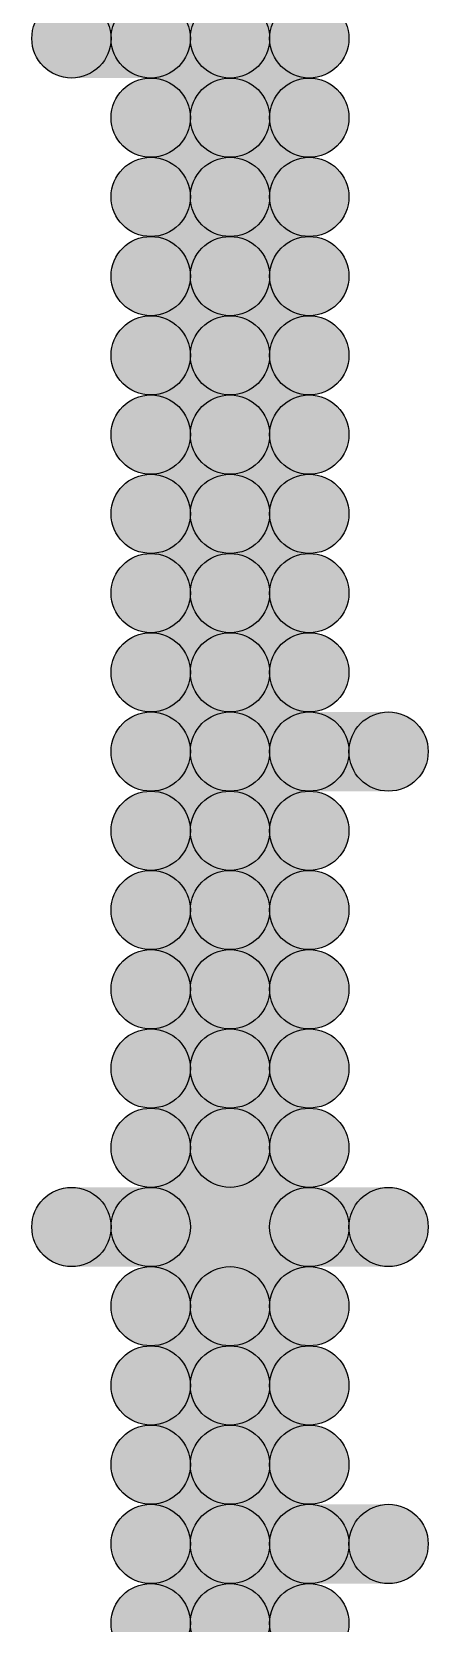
# Model space of a CAD drawing. Header units: millimetres. Extents: x 0 to 137, y 0 to 37.
# Drawn here: x 130.442 to 130.569, y 7.493 to 8.003 of the extents above; entities that cross this region are included whole.
import ezdxf

# ---------------------------------------------------------------- set-up
doc = ezdxf.new("R2010")
doc.units = ezdxf.units.MM
doc.layers.add('TopLayer', color=1, linetype='Continuous')
doc.layers.add('TopSolder', color=216, linetype='Continuous')

msp = doc.modelspace()

# ---------------------------------------------------------------- hatches: boundary and pattern name
at = {"layer": 'TopLayer'}
h = msp.add_hatch(color=1, dxfattribs=at)
edge = h.paths.add_edge_path()
edge.add_arc((130.4798, 8.001), 0.0127, 0, 360)
for points in [[(130.4798, 7.9883), (130.4798, 8.0137), (130.5306, 8.0137), (130.5306, 7.9883)], [(130.5052, 7.9629), (130.5052, 7.9883), (130.5306, 7.9883), (130.5306, 7.9629)], [(130.5052, 7.9375), (130.5052, 7.9629), (130.5306, 7.9629), (130.5306, 7.9375)], [(130.5052, 7.9121), (130.5052, 7.9375), (130.5306, 7.9375), (130.5306, 7.9121)], [(130.5052, 7.8867), (130.5052, 7.9121), (130.5306, 7.9121), (130.5306, 7.8867)], [(130.5052, 7.8613), (130.5052, 7.8867), (130.5306, 7.8867), (130.5306, 7.8613)], [(130.5052, 7.8359), (130.5052, 7.8613), (130.5306, 7.8613), (130.5306, 7.8359)], [(130.5052, 7.8105), (130.5052, 7.8359), (130.5306, 7.8359), (130.5306, 7.8105)], [(130.5052, 7.7851), (130.5052, 7.8105), (130.5306, 7.8105), (130.5306, 7.7851)], [(130.5052, 7.7597), (130.5052, 7.7851), (130.556, 7.7851), (130.556, 7.7597)], [(130.5052, 7.7343), (130.5052, 7.7597), (130.5306, 7.7597), (130.5306, 7.7343)], [(130.5052, 7.7089), (130.5052, 7.7343), (130.5306, 7.7343), (130.5306, 7.7089)], [(130.5052, 7.6835), (130.5052, 7.7089), (130.5306, 7.7089), (130.5306, 7.6835)], [(130.5052, 7.6581), (130.5052, 7.6835), (130.5306, 7.6835), (130.5306, 7.6581)], [(130.5052, 7.6327), (130.5052, 7.6581), (130.5306, 7.6581), (130.5306, 7.6327)], [(130.4798, 7.6073), (130.4798, 7.6327), (130.556, 7.6327), (130.556, 7.6073)], [(130.5052, 7.5819), (130.5052, 7.6073), (130.5306, 7.6073), (130.5306, 7.5819)], [(130.5052, 7.5565), (130.5052, 7.5819), (130.5306, 7.5819), (130.5306, 7.5565)], [(130.5052, 7.5311), (130.5052, 7.5565), (130.5306, 7.5565), (130.5306, 7.5311)], [(130.5052, 7.5057), (130.5052, 7.5311), (130.556, 7.5311), (130.556, 7.5057)], [(130.5052, 7.4803), (130.5052, 7.5057), (130.5306, 7.5057), (130.5306, 7.4803)]]:
    msp.add_hatch(color=1, dxfattribs=at).paths.add_polyline_path(points)
h = msp.add_hatch(color=1, dxfattribs=at)
edge = h.paths.add_edge_path()
edge.add_arc((130.5306, 8.001), 0.0127, 0, 360)
h = msp.add_hatch(color=1, dxfattribs=at)
edge = h.paths.add_edge_path()
edge.add_arc((130.5052, 7.9756), 0.0127, 0, 360)
h = msp.add_hatch(color=1, dxfattribs=at)
edge = h.paths.add_edge_path()
edge.add_arc((130.5306, 7.9756), 0.0127, 0, 360)
h = msp.add_hatch(color=1, dxfattribs=at)
edge = h.paths.add_edge_path()
edge.add_arc((130.5052, 7.9502), 0.0127, 0, 360)
h = msp.add_hatch(color=1, dxfattribs=at)
edge = h.paths.add_edge_path()
edge.add_arc((130.5306, 7.9502), 0.0127, 0, 360)
h = msp.add_hatch(color=1, dxfattribs=at)
edge = h.paths.add_edge_path()
edge.add_arc((130.5052, 7.9248), 0.0127, 0, 360)
h = msp.add_hatch(color=1, dxfattribs=at)
edge = h.paths.add_edge_path()
edge.add_arc((130.5306, 7.9248), 0.0127, 0, 360)
h = msp.add_hatch(color=1, dxfattribs=at)
edge = h.paths.add_edge_path()
edge.add_arc((130.5052, 7.8994), 0.0127, 0, 360)
h = msp.add_hatch(color=1, dxfattribs=at)
edge = h.paths.add_edge_path()
edge.add_arc((130.5306, 7.8994), 0.0127, 0, 360)
h = msp.add_hatch(color=1, dxfattribs=at)
edge = h.paths.add_edge_path()
edge.add_arc((130.5052, 7.874), 0.0127, 0, 360)
h = msp.add_hatch(color=1, dxfattribs=at)
edge = h.paths.add_edge_path()
edge.add_arc((130.5306, 7.874), 0.0127, 0, 360)
h = msp.add_hatch(color=1, dxfattribs=at)
edge = h.paths.add_edge_path()
edge.add_arc((130.5052, 7.8486), 0.0127, 0, 360)
h = msp.add_hatch(color=1, dxfattribs=at)
edge = h.paths.add_edge_path()
edge.add_arc((130.5306, 7.8486), 0.0127, 0, 360)
h = msp.add_hatch(color=1, dxfattribs=at)
edge = h.paths.add_edge_path()
edge.add_arc((130.5052, 7.8232), 0.0127, 0, 360)
h = msp.add_hatch(color=1, dxfattribs=at)
edge = h.paths.add_edge_path()
edge.add_arc((130.5306, 7.8232), 0.0127, 0, 360)
h = msp.add_hatch(color=1, dxfattribs=at)
edge = h.paths.add_edge_path()
edge.add_arc((130.5052, 7.7978), 0.0127, 0, 360)
h = msp.add_hatch(color=1, dxfattribs=at)
edge = h.paths.add_edge_path()
edge.add_arc((130.5306, 7.7978), 0.0127, 0, 360)
h = msp.add_hatch(color=1, dxfattribs=at)
edge = h.paths.add_edge_path()
edge.add_arc((130.5052, 7.7724), 0.0127, 0, 360)
h = msp.add_hatch(color=1, dxfattribs=at)
edge = h.paths.add_edge_path()
edge.add_arc((130.556, 7.7724), 0.0127, 0, 360)
h = msp.add_hatch(color=1, dxfattribs=at)
edge = h.paths.add_edge_path()
edge.add_arc((130.5052, 7.747), 0.0127, 0, 360)
h = msp.add_hatch(color=1, dxfattribs=at)
edge = h.paths.add_edge_path()
edge.add_arc((130.5306, 7.747), 0.0127, 0, 360)
h = msp.add_hatch(color=1, dxfattribs=at)
edge = h.paths.add_edge_path()
edge.add_arc((130.5052, 7.7216), 0.0127, 0, 360)
h = msp.add_hatch(color=1, dxfattribs=at)
edge = h.paths.add_edge_path()
edge.add_arc((130.5306, 7.7216), 0.0127, 0, 360)
h = msp.add_hatch(color=1, dxfattribs=at)
edge = h.paths.add_edge_path()
edge.add_arc((130.5052, 7.6962), 0.0127, 0, 360)
h = msp.add_hatch(color=1, dxfattribs=at)
edge = h.paths.add_edge_path()
edge.add_arc((130.5306, 7.6962), 0.0127, 0, 360)
h = msp.add_hatch(color=1, dxfattribs=at)
edge = h.paths.add_edge_path()
edge.add_arc((130.5052, 7.6708), 0.0127, 0, 360)
h = msp.add_hatch(color=1, dxfattribs=at)
edge = h.paths.add_edge_path()
edge.add_arc((130.5306, 7.6708), 0.0127, 0, 360)
h = msp.add_hatch(color=1, dxfattribs=at)
edge = h.paths.add_edge_path()
edge.add_arc((130.5052, 7.6454), 0.0127, 0, 360)
h = msp.add_hatch(color=1, dxfattribs=at)
edge = h.paths.add_edge_path()
edge.add_arc((130.5306, 7.6454), 0.0127, 0, 360)
h = msp.add_hatch(color=1, dxfattribs=at)
edge = h.paths.add_edge_path()
edge.add_arc((130.4798, 7.62), 0.0127, 0, 360)
h = msp.add_hatch(color=1, dxfattribs=at)
edge = h.paths.add_edge_path()
edge.add_arc((130.556, 7.62), 0.0127, 0, 360)
h = msp.add_hatch(color=1, dxfattribs=at)
edge = h.paths.add_edge_path()
edge.add_arc((130.5052, 7.5946), 0.0127, 0, 360)
h = msp.add_hatch(color=1, dxfattribs=at)
edge = h.paths.add_edge_path()
edge.add_arc((130.5306, 7.5946), 0.0127, 0, 360)
h = msp.add_hatch(color=1, dxfattribs=at)
edge = h.paths.add_edge_path()
edge.add_arc((130.5052, 7.5692), 0.0127, 0, 360)
h = msp.add_hatch(color=1, dxfattribs=at)
edge = h.paths.add_edge_path()
edge.add_arc((130.5306, 7.5692), 0.0127, 0, 360)
h = msp.add_hatch(color=1, dxfattribs=at)
edge = h.paths.add_edge_path()
edge.add_arc((130.5052, 7.5438), 0.0127, 0, 360)
h = msp.add_hatch(color=1, dxfattribs=at)
edge = h.paths.add_edge_path()
edge.add_arc((130.5306, 7.5438), 0.0127, 0, 360)
h = msp.add_hatch(color=1, dxfattribs=at)
edge = h.paths.add_edge_path()
edge.add_arc((130.5052, 7.5184), 0.0127, 0, 360)
h = msp.add_hatch(color=1, dxfattribs=at)
edge = h.paths.add_edge_path()
edge.add_arc((130.556, 7.5184), 0.0127, 0, 360)
h = msp.add_hatch(color=1, dxfattribs=at)
edge = h.paths.add_edge_path()
edge.add_arc((130.5052, 7.493), 0.0127, 0, 360)
h = msp.add_hatch(color=1, dxfattribs=at)
edge = h.paths.add_edge_path()
edge.add_arc((130.5306, 7.493), 0.0127, 0, 360)
at = {"layer": 'TopSolder'}
h = msp.add_hatch(color=216, dxfattribs=at)
edge = h.paths.add_edge_path()
edge.add_arc((130.4544, 8.001), 0.0127, 0, 360)
for points in [[(130.4544, 7.9883), (130.4544, 8.0137), (130.5052, 8.0137), (130.5052, 7.9883)], [(130.4798, 7.9629), (130.4798, 7.9883), (130.5052, 7.9883), (130.5052, 7.9629)], [(130.4798, 7.9375), (130.4798, 7.9629), (130.5052, 7.9629), (130.5052, 7.9375)], [(130.4798, 7.9121), (130.4798, 7.9375), (130.5052, 7.9375), (130.5052, 7.9121)], [(130.4798, 7.8867), (130.4798, 7.9121), (130.5052, 7.9121), (130.5052, 7.8867)], [(130.4798, 7.8613), (130.4798, 7.8867), (130.5052, 7.8867), (130.5052, 7.8613)], [(130.4798, 7.8359), (130.4798, 7.8613), (130.5052, 7.8613), (130.5052, 7.8359)], [(130.4798, 7.8105), (130.4798, 7.8359), (130.5052, 7.8359), (130.5052, 7.8105)], [(130.4798, 7.7851), (130.4798, 7.8105), (130.5052, 7.8105), (130.5052, 7.7851)], [(130.4798, 7.7597), (130.4798, 7.7851), (130.5306, 7.7851), (130.5306, 7.7597)], [(130.4798, 7.7343), (130.4798, 7.7597), (130.5052, 7.7597), (130.5052, 7.7343)], [(130.4798, 7.7089), (130.4798, 7.7343), (130.5052, 7.7343), (130.5052, 7.7089)], [(130.4798, 7.6835), (130.4798, 7.7089), (130.5052, 7.7089), (130.5052, 7.6835)], [(130.4798, 7.6581), (130.4798, 7.6835), (130.5052, 7.6835), (130.5052, 7.6581)], [(130.4798, 7.6327), (130.4798, 7.6581), (130.5052, 7.6581), (130.5052, 7.6327)], [(130.4544, 7.6073), (130.4544, 7.6327), (130.5306, 7.6327), (130.5306, 7.6073)], [(130.4798, 7.5819), (130.4798, 7.6073), (130.5052, 7.6073), (130.5052, 7.5819)], [(130.4798, 7.5565), (130.4798, 7.5819), (130.5052, 7.5819), (130.5052, 7.5565)], [(130.4798, 7.5311), (130.4798, 7.5565), (130.5052, 7.5565), (130.5052, 7.5311)], [(130.4798, 7.5057), (130.4798, 7.5311), (130.5306, 7.5311), (130.5306, 7.5057)], [(130.4798, 7.4803), (130.4798, 7.5057), (130.5052, 7.5057), (130.5052, 7.4803)]]:
    msp.add_hatch(color=216, dxfattribs=at).paths.add_polyline_path(points)
h = msp.add_hatch(color=216, dxfattribs=at)
edge = h.paths.add_edge_path()
edge.add_arc((130.5052, 8.001), 0.0127, 0, 360)
h = msp.add_hatch(color=216, dxfattribs=at)
edge = h.paths.add_edge_path()
edge.add_arc((130.4798, 7.9756), 0.0127, 0, 360)
h = msp.add_hatch(color=216, dxfattribs=at)
edge = h.paths.add_edge_path()
edge.add_arc((130.5052, 7.9756), 0.0127, 0, 360)
h = msp.add_hatch(color=216, dxfattribs=at)
edge = h.paths.add_edge_path()
edge.add_arc((130.4798, 7.9502), 0.0127, 0, 360)
h = msp.add_hatch(color=216, dxfattribs=at)
edge = h.paths.add_edge_path()
edge.add_arc((130.5052, 7.9502), 0.0127, 0, 360)
h = msp.add_hatch(color=216, dxfattribs=at)
edge = h.paths.add_edge_path()
edge.add_arc((130.4798, 7.9248), 0.0127, 0, 360)
h = msp.add_hatch(color=216, dxfattribs=at)
edge = h.paths.add_edge_path()
edge.add_arc((130.5052, 7.9248), 0.0127, 0, 360)
h = msp.add_hatch(color=216, dxfattribs=at)
edge = h.paths.add_edge_path()
edge.add_arc((130.4798, 7.8994), 0.0127, 0, 360)
h = msp.add_hatch(color=216, dxfattribs=at)
edge = h.paths.add_edge_path()
edge.add_arc((130.5052, 7.8994), 0.0127, 0, 360)
h = msp.add_hatch(color=216, dxfattribs=at)
edge = h.paths.add_edge_path()
edge.add_arc((130.4798, 7.874), 0.0127, 0, 360)
h = msp.add_hatch(color=216, dxfattribs=at)
edge = h.paths.add_edge_path()
edge.add_arc((130.5052, 7.874), 0.0127, 0, 360)
h = msp.add_hatch(color=216, dxfattribs=at)
edge = h.paths.add_edge_path()
edge.add_arc((130.4798, 7.8486), 0.0127, 0, 360)
h = msp.add_hatch(color=216, dxfattribs=at)
edge = h.paths.add_edge_path()
edge.add_arc((130.5052, 7.8486), 0.0127, 0, 360)
h = msp.add_hatch(color=216, dxfattribs=at)
edge = h.paths.add_edge_path()
edge.add_arc((130.4798, 7.8232), 0.0127, 0, 360)
h = msp.add_hatch(color=216, dxfattribs=at)
edge = h.paths.add_edge_path()
edge.add_arc((130.5052, 7.8232), 0.0127, 0, 360)
h = msp.add_hatch(color=216, dxfattribs=at)
edge = h.paths.add_edge_path()
edge.add_arc((130.4798, 7.7978), 0.0127, 0, 360)
h = msp.add_hatch(color=216, dxfattribs=at)
edge = h.paths.add_edge_path()
edge.add_arc((130.5052, 7.7978), 0.0127, 0, 360)
h = msp.add_hatch(color=216, dxfattribs=at)
edge = h.paths.add_edge_path()
edge.add_arc((130.4798, 7.7724), 0.0127, 0, 360)
h = msp.add_hatch(color=216, dxfattribs=at)
edge = h.paths.add_edge_path()
edge.add_arc((130.5306, 7.7724), 0.0127, 0, 360)
h = msp.add_hatch(color=216, dxfattribs=at)
edge = h.paths.add_edge_path()
edge.add_arc((130.4798, 7.747), 0.0127, 0, 360)
h = msp.add_hatch(color=216, dxfattribs=at)
edge = h.paths.add_edge_path()
edge.add_arc((130.5052, 7.747), 0.0127, 0, 360)
h = msp.add_hatch(color=216, dxfattribs=at)
edge = h.paths.add_edge_path()
edge.add_arc((130.4798, 7.7216), 0.0127, 0, 360)
h = msp.add_hatch(color=216, dxfattribs=at)
edge = h.paths.add_edge_path()
edge.add_arc((130.5052, 7.7216), 0.0127, 0, 360)
h = msp.add_hatch(color=216, dxfattribs=at)
edge = h.paths.add_edge_path()
edge.add_arc((130.4798, 7.6962), 0.0127, 0, 360)
h = msp.add_hatch(color=216, dxfattribs=at)
edge = h.paths.add_edge_path()
edge.add_arc((130.5052, 7.6962), 0.0127, 0, 360)
h = msp.add_hatch(color=216, dxfattribs=at)
edge = h.paths.add_edge_path()
edge.add_arc((130.4798, 7.6708), 0.0127, 0, 360)
h = msp.add_hatch(color=216, dxfattribs=at)
edge = h.paths.add_edge_path()
edge.add_arc((130.5052, 7.6708), 0.0127, 0, 360)
h = msp.add_hatch(color=216, dxfattribs=at)
edge = h.paths.add_edge_path()
edge.add_arc((130.4798, 7.6454), 0.0127, 0, 360)
h = msp.add_hatch(color=216, dxfattribs=at)
edge = h.paths.add_edge_path()
edge.add_arc((130.5052, 7.6454), 0.0127, 0, 360)
h = msp.add_hatch(color=216, dxfattribs=at)
edge = h.paths.add_edge_path()
edge.add_arc((130.4544, 7.62), 0.0127, 0, 360)
h = msp.add_hatch(color=216, dxfattribs=at)
edge = h.paths.add_edge_path()
edge.add_arc((130.5306, 7.62), 0.0127, 0, 360)
h = msp.add_hatch(color=216, dxfattribs=at)
edge = h.paths.add_edge_path()
edge.add_arc((130.4798, 7.5946), 0.0127, 0, 360)
h = msp.add_hatch(color=216, dxfattribs=at)
edge = h.paths.add_edge_path()
edge.add_arc((130.5052, 7.5946), 0.0127, 0, 360)
h = msp.add_hatch(color=216, dxfattribs=at)
edge = h.paths.add_edge_path()
edge.add_arc((130.4798, 7.5692), 0.0127, 0, 360)
h = msp.add_hatch(color=216, dxfattribs=at)
edge = h.paths.add_edge_path()
edge.add_arc((130.5052, 7.5692), 0.0127, 0, 360)
h = msp.add_hatch(color=216, dxfattribs=at)
edge = h.paths.add_edge_path()
edge.add_arc((130.4798, 7.5438), 0.0127, 0, 360)
h = msp.add_hatch(color=216, dxfattribs=at)
edge = h.paths.add_edge_path()
edge.add_arc((130.5052, 7.5438), 0.0127, 0, 360)
h = msp.add_hatch(color=216, dxfattribs=at)
edge = h.paths.add_edge_path()
edge.add_arc((130.4798, 7.5184), 0.0127, 0, 360)
h = msp.add_hatch(color=216, dxfattribs=at)
edge = h.paths.add_edge_path()
edge.add_arc((130.5306, 7.5184), 0.0127, 0, 360)
h = msp.add_hatch(color=216, dxfattribs=at)
edge = h.paths.add_edge_path()
edge.add_arc((130.4798, 7.493), 0.0127, 0, 360)
h = msp.add_hatch(color=216, dxfattribs=at)
edge = h.paths.add_edge_path()
edge.add_arc((130.5052, 7.493), 0.0127, 0, 360)

# ---------------------------------------------------------------- linework, layer by layer
at = {"layer": 'TopLayer'}
for centre in [(130.4798, 8.001), (130.5306, 8.001), (130.5052, 7.9756), (130.5306, 7.9756), (130.5052, 7.9502), (130.5306, 7.9502), (130.5052, 7.9248), (130.5306, 7.9248), (130.5052, 7.8994), (130.5306, 7.8994), (130.5052, 7.874), (130.5306, 7.874), (130.5052, 7.8486), (130.5306, 7.8486), (130.5052, 7.8232), (130.5306, 7.8232), (130.5052, 7.7978), (130.5306, 7.7978), (130.5052, 7.7724), (130.556, 7.7724), (130.5052, 7.747), (130.5306, 7.747), (130.5052, 7.7216), (130.5306, 7.7216), (130.5052, 7.6962), (130.5306, 7.6962), (130.5052, 7.6708), (130.5306, 7.6708), (130.5052, 7.6454), (130.5306, 7.6454), (130.4798, 7.62), (130.556, 7.62), (130.5052, 7.5946), (130.5306, 7.5946), (130.5052, 7.5692), (130.5306, 7.5692), (130.5052, 7.5438), (130.5306, 7.5438), (130.5052, 7.5184), (130.556, 7.5184), (130.5052, 7.493), (130.5306, 7.493)]:
    msp.add_circle(centre, 0.0127, dxfattribs=at)
at = {"layer": 'TopSolder'}
for centre in [(130.4544, 8.001), (130.5052, 8.001), (130.4798, 7.9756), (130.5052, 7.9756), (130.4798, 7.9502), (130.5052, 7.9502), (130.4798, 7.9248), (130.5052, 7.9248), (130.4798, 7.8994), (130.5052, 7.8994), (130.4798, 7.874), (130.5052, 7.874), (130.4798, 7.8486), (130.5052, 7.8486), (130.4798, 7.8232), (130.5052, 7.8232), (130.4798, 7.7978), (130.5052, 7.7978), (130.4798, 7.7724), (130.5306, 7.7724), (130.4798, 7.747), (130.5052, 7.747), (130.4798, 7.7216), (130.5052, 7.7216), (130.4798, 7.6962), (130.5052, 7.6962), (130.4798, 7.6708), (130.5052, 7.6708), (130.4798, 7.6454), (130.5052, 7.6454), (130.4544, 7.62), (130.5306, 7.62), (130.4798, 7.5946), (130.5052, 7.5946), (130.4798, 7.5692), (130.5052, 7.5692), (130.4798, 7.5438), (130.5052, 7.5438), (130.4798, 7.5184), (130.5306, 7.5184), (130.4798, 7.493), (130.5052, 7.493)]:
    msp.add_circle(centre, 0.0127, dxfattribs=at)

doc.saveas('drawing.dxf')
